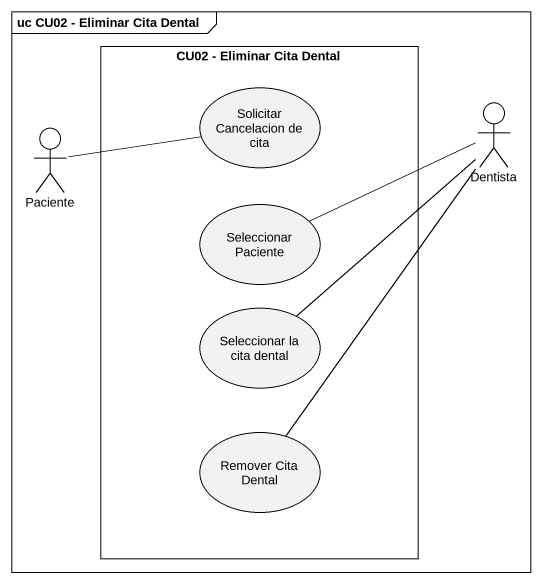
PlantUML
@startuml
mainframe uc CU02 - Eliminar Cita Dental
rectangle "CU02 - Eliminar Cita Dental" as CU02_Eliminar_Cita_Dental {
  usecase "Solicitar Cancelacion de cita" as Solicitar_Cancelacion_de
  usecase "Seleccionar Paciente" as Seleccionar_Paciente
  usecase "Seleccionar la cita dental" as Seleccionar_la_cita_dental
  usecase "Remover Cita Dental" as Remover_Cita_Dental
}
actor Paciente
actor Dentista
Paciente -right- Solicitar_Cancelacion_de
Dentista -left- Seleccionar_Paciente
Dentista -- Seleccionar_la_cita_dental
Dentista -- Remover_Cita_Dental
@enduml
